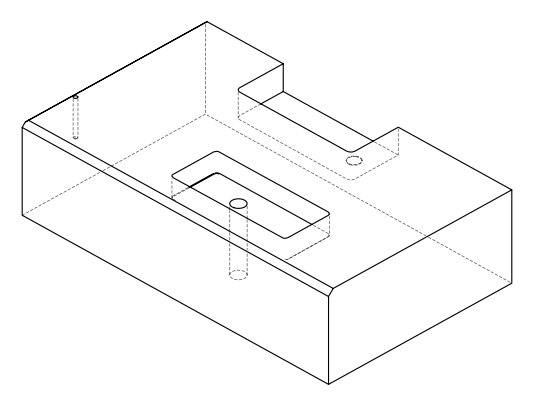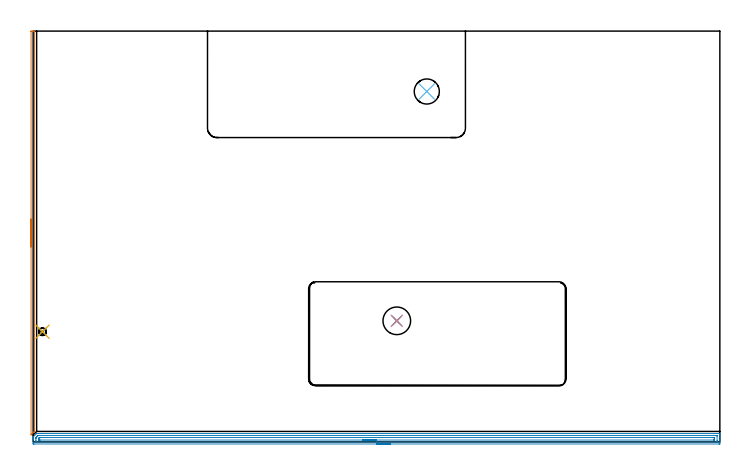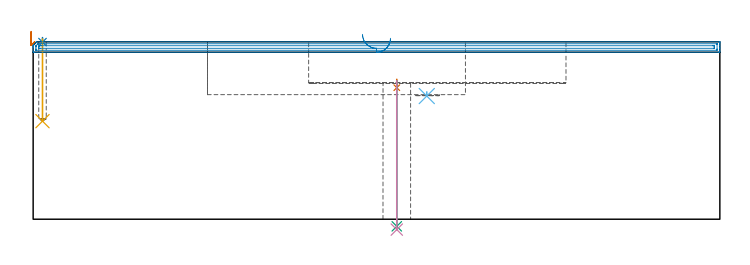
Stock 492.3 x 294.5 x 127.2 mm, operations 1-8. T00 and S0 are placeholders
(PLAN: 10 operations, 7 tool changes, 281.8 min)
(1 SPOT_DRILL | STEP1HOLE | NXT0321_9005460120000 | 0.06 min | 3551 mm3)
(2 SPOT_DRILL_1 | STEP1POCKET | NXT0321_9005460120000 | 0.03 min | 0 mm3)
(3 DRILL_THROUGH_HOLE_INTO_CENTER | STEP1HOLE | UGT0301_515 | 0.43 min | 10769 mm3)
(4 DRILL_TO_ENLARGE_THROUGH_HOLE | STEP1HOLE | UGT0301_264 | 0.43 min | 24774 mm3)
(5 DRILL_BLIND_HOLE_INTO_CENTER | STEP1POCKET | UGT0301_449 | 0.24 min | 1255 mm3)
(6 INDEXABLE_INSERT_DRILL_BLIND_HOLE_FROM_SOLID | STEP1POCKET_1 | NXT0302_007 | 0.02 min | 9822 mm3)
(7 AREA_MILL | FG_CHAMFER_SURFACE | UGT0205_001 | 2.46 min | 910 mm3)
(8 AREA_MILL_1 | FG_CHAMFER_SURFACE_1 | UGT0205_001 | 12.01 min | 13834 mm3)
(9 MILL_RECTANGULAR_POCKET | POCKET_RECTANGULAR_STRAIGHT | UGT0201_084 | Follow Part, ap 1.5, ae 75% | 178.77 min | 402098 mm3)
(10 MILL_SLOT | SLOT_PARTIAL_RECTANGULAR | NXT0201_011 | Follow Part, ap 3, ae 75% | 87.36 min | 524375 mm3)
(TOOL NXT0321_9005460120000 | NC Spot Drill, 142deg, 12mm, Carbide, Uncoated | D12 PA142 FL30 Z2)
(TOOL UGT0301_515 | Carbide Drill 12.0 mm | D12 PA118 FL101 Z2)
(TOOL UGT0301_264 | Twist Drill 19.8 mm | D19.8 PA118 FL140 Z2)
(TOOL UGT0301_449 | Carbide Drill 5.4 mm | D5.4 PA118 FL57 Z2)
(TOOL NXT0302_007 | Index. Insert Drill 18mm [880-D1800L25-05] | D18 PA176 FL90 Z2)
(TOOL UGT0205_001 | Chamfer Mill 20 x 3 x 45 deg. | D20 FL50 Z2)
(TOOL UGT0201_084 | End mill 6 mm | D6 R1 FL30 Z4)
(TOOL NXT0201_011 | ENDMILL 12mm [2P460-1200-NA 1630] | D12 FL38 Z6)
(OP 1 SPOT_DRILL)
G17 G21 G94 G90
T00 M6
G54
G17 G0 G90 X260.7 Y86.8 S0 M3
G43 Z137.2 H0
G94 G81 G98 Z94.3 F250. R100.3
G80
M5
M2
(OP 2 SPOT_DRILL_1)
G17 G21 G94 G90
T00 M6
G54
G17 G0 G90 X6.7 Y79. S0 M3
G43 Z137.2 H0
G94 G81 G98 Z126.968 F250. R130.2
G80
M5
M2
(OP 3 DRILL_THROUGH_HOLE_INTO_CENTER)
G17 G21 G94 G90
T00 M6
G54
G17 G0 G90 X260.7 Y86.8 S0 M3
G43 Z137.2 H0
G94 G73 G98 Z-5.105 F250. Q11.378 R99.3
G80
M5
M2
(OP 4 DRILL_TO_ENLARGE_THROUGH_HOLE)
G17 G21 G94 G90
T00 M6
G54
G17 G0 G90 X260.7 Y86.8 S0 M3
G43 Z137.2 H0
G94 G73 G98 Z-7.449 F250. Q17.458 R99.3
G80
M5
M2
(OP 5 DRILL_BLIND_HOLE_INTO_CENTER)
G17 G21 G94 G90
T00 M6
G54
G17 G0 G90 X6.7 Y79. S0 M3
G43 Z137.2 H0
G94 G81 G98 Z70.3 F250. R129.2
G80
M5
M2
(OP 6 INDEXABLE_INSERT_DRILL_BLIND_HOLE_FROM_SOLID)
G17 G21 G94 G90
T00 M6
G54
G17 G0 G90 X282.2 Y251.2 S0 M3
G43 Z137.2 H1
G94 G81 G98 Z88.3 F250. R91.3
G80
M5
M2
(OP 7 AREA_MILL)
G17 G21 G94 G90
T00 M6
G54
G17 G0 G90 X-1.5 Y139.75 S1061 M3
G43 Z137.2 H0
Z134.7
G94 G1 Y139.788 Z133.828 F250.
Y139.902 Z132.964
Y140.091 Z132.112
Y140.353 Z131.28
Y140.687 Z130.474
Y141.09 Z129.7
Y141.559 Z128.964
Y142.09 Z128.272
Y142.679 Z127.629
Y143.322 Z127.04
Y144.014 Z126.508
Y144.75 Z126.04
Y145.524 Z125.637
Y146.33 Z125.303
Y147.162 Z125.041
Y148.014 Z124.852
Y148.878 Z124.738
Y149.75 Z124.7
Y294.084
X-1.497 Y294.34 Z124.703
X-1.491 Y294.497 Z124.705
X-1.44 Y294.5 Z124.757
X-0.25 Z125.945
X0.379 Z126.578
X0.731 Z126.931
X0.867 Y294.498 Z127.059
X0.998 Y294.49 Z127.188
X1. Y294.34 Z127.2
Y8.284
X0.995 Y7.498 Z127.191
X0.893 Y7.392 Z127.09
X0.731 Y7.231 Z126.93
X0.626 Y7.125 Z126.824
X0.447 Y6.945 Z126.643
X-0.139 Y6.361 Z126.061
X-0.834 Y5.666 Z125.365
X-1.498 Y5.002 Z124.701
X-1.499 Y5.004 Z124.7
X-1.5 Y149.75
Y150.622 Z124.738
Y151.487 Z124.852
Y152.338 Z125.041
Y153.17 Z125.303
Y153.976 Z125.637
Y154.75 Z126.04
Y155.486 Z126.508
Y156.178 Z127.04
Y156.821 Z127.629
Y157.41 Z128.272
Y157.942 Z128.964
Y158.41 Z129.7
Y158.813 Z130.474
Y159.147 Z131.28
Y159.409 Z132.112
Y159.598 Z132.964
Y159.712 Z133.828
Y159.75 Z134.7
G0 Z137.2
M5
M2
(OP 8 AREA_MILL_1)
G17 G21 G94 G90
T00 M6
G54
G17 G0 G90 X256.15 Y-1.5 S1061 M3
G43 Z137.2 H0
Z129.7
G94 G1 X256.112 Z128.828 F250.
X255.998 Z127.964
X255.809 Z127.112
X255.547 Z126.28
X255.213 Z125.474
X254.81 Z124.7
X254.342 Z123.964
X253.81 Z123.272
X253.221 Z122.629
X252.578 Z122.04
X251.886 Z121.508
X251.15 Z121.04
X250.376 Z120.637
X249.57 Z120.303
X248.738 Z120.041
X247.887 Z119.852
X247.022 Z119.738
X246.15 Z119.7
X0.633
X0.018 Y-1.493 Z119.704
X0.007 Y-1.491 Z119.705
X0. Y-0.878 Z120.318
Y1.803 Z122.999
Y2.546 Z123.745
Y3.144 Z124.343
Y3.22 Z124.42
X0.01 Y3.507 Z124.703
X0.282 Y3.783 Z124.981
X2.422 Y5.921 Z127.12
X2.497 Y5.994 Z127.192
X2.516 Y6.001 Z127.199
X492.119 Y6. Z127.2
X492.29 Y6.004 Z127.196
X492.294 Y5.975 Z127.166
X492.297 Y5.928 Z127.12
X492.3 Y5.483 Z126.683
Y5.226 Z126.426
Y4.484 Z125.679
Y3.22 Z124.417
Y1.803 Z122.999
Y1.171 Z122.367
Y-0.617 Z120.581
X492.298 Y-0.878 Z120.319
X492.293 Y-1.492 Z119.706
X492.283 Y-1.493 Z119.704
X491.667 Y-1.5 Z119.7
X246.15
Y-0.086 Z121.114
X2.422 Y-0.085 Z121.115
X2.32 Y-0.084 Z121.116
X2.117 Y-0.079 Z121.121
X2.009 Y-0.075 Z121.125
X2.006 Y-0.044 Z121.156
X2.004 Y0.016 Z121.216
X2. Y0.437 Z121.637
Y0.91 Z122.11
Y2.224 Z123.424
X2.002 Y2.697 Z123.897
X2.006 Y2.907 Z124.107
X2.01 Y3.012 Z124.212
X2.018 Y3.056 Z124.256
X2.039 Y3.08 Z124.28
X2.422 Y3.472 Z124.672
X2.481 Y3.531 Z124.731
X3.316 Y4.367 Z125.567
X3.376 Y4.425 Z125.625
X3.438 Y4.484 Z125.684
X3.527 Y4.565 Z125.765
X3.563 Y4.579 Z125.779
X3.669 Y4.582 Z125.782
X3.804 Y4.584 Z125.784
X4.007 Y4.586 Z125.786
X4.109
X489.878 Y4.585 Z125.785
X489.98 Y4.584 Z125.784
X490.183 Y4.579 Z125.779
X490.291 Y4.575 Z125.775
X490.294 Y4.544 Z125.744
X490.296 Y4.484 Z125.684
X490.3 Y4.063 Z125.263
X490.299 Y0.91 Z122.11
X490.298 Y0.49 Z121.69
X490.29 Y0.016 Z121.216
X490.276 Y-0.079 Z121.121
X490.082 Y-0.083 Z121.117
X489.979 Y-0.085 Z121.115
X246.15 Y-0.086 Z121.114
Y1.328 Z122.528
X5.105 Y1.329 Z122.529
X4.685 Y1.33 Z122.53
X4.211 Y1.333 Z122.533
X4.054 Y1.335 Z122.535
X4.01 Y1.345 Z122.545
X4.006 Y1.453 Z122.653
X4.002 Y1.593 Z122.793
X4.001 Y1.803 Z123.003
Y2.013 Z123.213
X4.006 Y2.355 Z123.555
X4.01 Y2.526 Z123.726
X4.019 Y2.608 Z123.808
X4.1 Y2.697 Z123.897
X4.154 Y2.754 Z123.954
X4.211 Y2.811 Z124.011
X4.475 Y3.069 Z124.269
X4.552 Y3.141 Z124.341
X4.582 Y3.165 Z124.365
X4.635 Y3.167 Z124.367
X5.105 Y3.17 Z124.37
X5.525 Y3.171 Z124.371
X5.999
X487.195
X487.616 Y3.17 Z124.37
X488.089 Y3.167 Z124.367
X488.246 Y3.164 Z124.364
X488.29 Y3.154 Z124.354
X488.294 Y3.047 Z124.247
X488.298 Y2.907 Z124.107
X488.299 Y2.697 Z123.897
X488.3 Y2.487 Z123.687
X488.299 Y1.803 Z123.003
X488.298 Y1.594 Z122.794
X488.291 Y1.383 Z122.583
X488.288 Y1.335 Z122.535
X488.267 Y1.333 Z122.533
X488.208 Y1.331 Z122.531
X488.089 Y1.329 Z122.529
X246.15 Y1.328 Z122.528
X245.278 Z122.566
X244.414 Z122.68
X243.562 Z122.869
X242.73 Z123.131
X241.924 Z123.465
X241.15 Z123.868
X240.414 Z124.337
X239.722 Z124.868
X239.079 Z125.457
X238.49 Z126.101
X237.959 Z126.793
X237.49 Z127.528
X237.087 Z128.302
X236.753 Z129.108
X236.491 Z129.94
X236.302 Z130.792
X236.188 Z131.657
X236.15 Z132.528
G0 Z137.2
M5
M2
